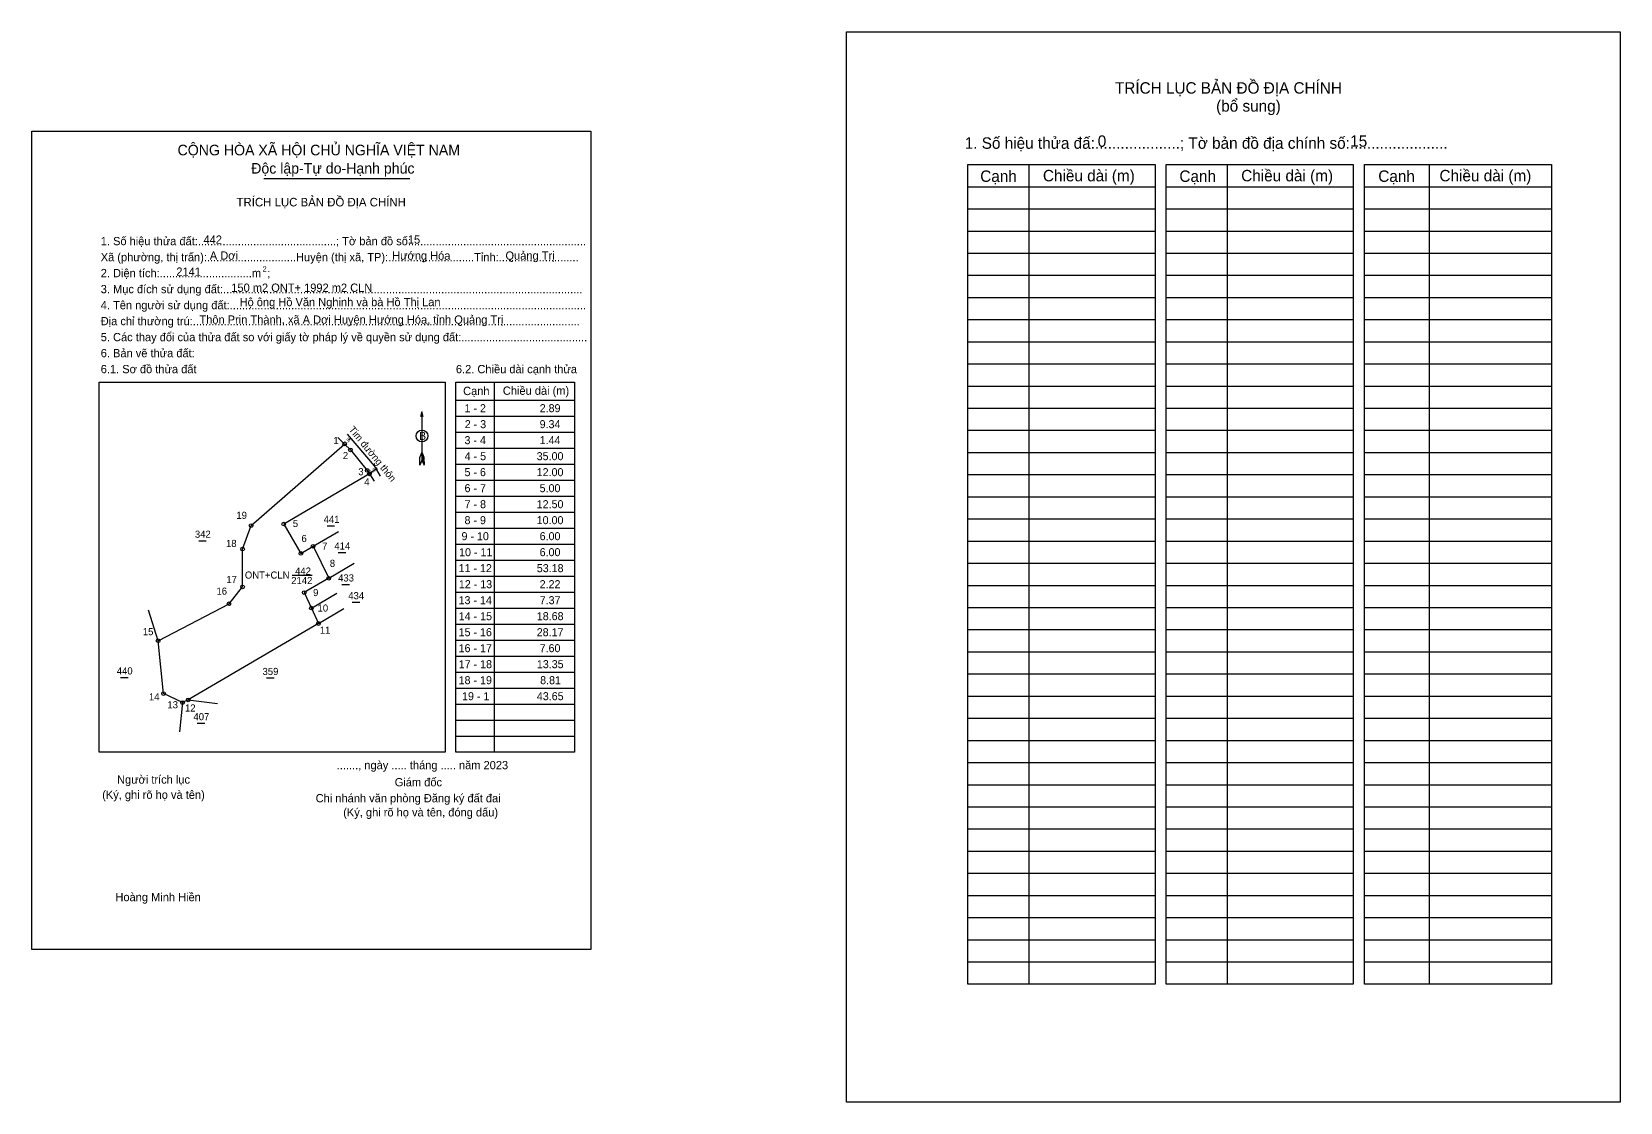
# Model space of a CAD drawing. Extents: x 552112 to 553366, y 1822957 to 1823334.
# Drawn here: x 552112 to 552671, y 1822957 to 1823334 of the extents above; entities that cross this region are included whole.
import ezdxf

# ---------------------------------------------------------------- set-up
doc = ezdxf.new("R2010")
doc.units = 0
for name, color, linetype in [('Level 1', 7, 'Continuous'), ('Level 10', 7, 'Continuous'), ('Level 11', 7, 'Continuous'), ('Level 13', 7, 'Continuous'), ('Level 2', 7, 'Continuous'), ('Level 27', 7, 'Continuous'), ('Level 28', 7, 'Continuous'), ('Level 33', 7, 'Continuous'), ('Level 36', 7, 'Continuous'), ('Level 52', 7, 'Continuous'), ('Level 6', 7, 'Continuous'), ('Level 63', 7, 'Continuous'), ('Level 9', 7, 'Continuous')]:
    doc.layers.add(name, color=color, linetype=linetype)

msp = doc.modelspace()

# ---------------------------------------------------------------- linework, layer by layer
at = {"layer": 'Level 1'}
for p, q in [((552398.71, 1823333.95), (552398.71, 1823333.95)), ((552111.74, 1823298.87), (552111.74, 1823298.87)), ((552463, 1823287.18), (552463, 1822998.51)), ((552532.85, 1823287.18), (552532.85, 1822998.51)), ((552603.99, 1823287.18), (552603.99, 1822998.51)), ((552441.54, 1823279.37), (552507.47, 1823279.37)), ((552511.39, 1823279.37), (552577.31, 1823279.37)), ((552581.24, 1823279.37), (552647.16, 1823279.37)), ((552441.54, 1823271.57), (552507.47, 1823271.57)), ((552511.39, 1823271.57), (552577.31, 1823271.57)), ((552581.24, 1823271.57), (552647.16, 1823271.57)), ((552441.54, 1823263.77), (552507.47, 1823263.77)), ((552511.39, 1823263.77), (552577.31, 1823263.77)), ((552581.24, 1823263.77), (552647.16, 1823263.77)), ((552441.54, 1823255.97), (552507.47, 1823255.97)), ((552511.39, 1823255.97), (552577.31, 1823255.97)), ((552581.24, 1823255.97), (552647.16, 1823255.97)), ((552441.54, 1823248.17), (552507.47, 1823248.17)), ((552511.39, 1823248.17), (552577.31, 1823248.17)), ((552581.24, 1823248.17), (552647.16, 1823248.17)), ((552441.54, 1823240.37), (552507.47, 1823240.37)), ((552511.39, 1823240.37), (552577.31, 1823240.37)), ((552581.24, 1823240.37), (552647.16, 1823240.37)), ((552441.54, 1823232.56), (552507.47, 1823232.56)), ((552511.39, 1823232.56), (552577.31, 1823232.56)), ((552581.24, 1823232.56), (552647.16, 1823232.56)), ((552441.54, 1823224.76), (552507.47, 1823224.76)), ((552511.39, 1823224.76), (552577.31, 1823224.76)), ((552581.24, 1823224.76), (552647.16, 1823224.76)), ((552441.54, 1823216.96), (552507.47, 1823216.96)), ((552511.39, 1823216.96), (552577.31, 1823216.96)), ((552581.24, 1823216.96), (552647.16, 1823216.96)), ((552135.46, 1823210.48), (552135.46, 1823210.48)), ((552274.69, 1823210.48), (552274.69, 1823080.17)), ((552441.54, 1823209.16), (552507.47, 1823209.16)), ((552511.39, 1823209.16), (552577.31, 1823209.16)), ((552581.24, 1823209.16), (552647.16, 1823209.16)), ((552249.19, 1823200.09), (552249.19, 1823183.04)), ((552261.16, 1823204.18), (552302.97, 1823204.18)), ((552441.54, 1823201.36), (552507.47, 1823201.36)), ((552511.39, 1823201.36), (552577.31, 1823201.36)), ((552581.24, 1823201.36), (552647.16, 1823201.36)), ((552261.16, 1823198.54), (552302.97, 1823198.54)), ((552261.16, 1823192.91), (552302.97, 1823192.91)), ((552441.54, 1823193.56), (552507.47, 1823193.56)), ((552511.39, 1823193.56), (552577.31, 1823193.56)), ((552581.24, 1823193.56), (552647.16, 1823193.56)), ((552248.44, 1823181.3), (552248.48, 1823184.12)), ((552249.19, 1823185.85), (552248.48, 1823184.12)), ((552249.19, 1823185.85), (552249.91, 1823184.12)), ((552249.19, 1823185.61), (552249.91, 1823183.86)), ((552249.19, 1823185.37), (552249.91, 1823183.62)), ((552249.19, 1823185.12), (552249.92, 1823183.36)), ((552249.19, 1823184.87), (552249.92, 1823183.11)), ((552249.19, 1823184.62), (552249.92, 1823182.86)), ((552249.19, 1823184.38), (552249.92, 1823182.6)), ((552249.19, 1823184.13), (552249.93, 1823182.35)), ((552249.19, 1823183.89), (552249.93, 1823182.1)), ((552249.19, 1823183.65), (552249.93, 1823181.84)), ((552249.19, 1823183.4), (552249.94, 1823181.6)), ((552249.94, 1823181.3), (552249.91, 1823184.12)), ((552261.16, 1823187.27), (552302.97, 1823187.27)), ((552441.54, 1823185.75), (552507.47, 1823185.75)), ((552511.39, 1823185.75), (552577.31, 1823185.75)), ((552581.24, 1823185.75), (552647.16, 1823185.75)), ((552249.19, 1823183.04), (552248.44, 1823181.3)), ((552249.19, 1823183.04), (552249.94, 1823181.3)), ((552261.16, 1823181.63), (552302.97, 1823181.63)), ((552441.54, 1823177.95), (552507.47, 1823177.95)), ((552511.39, 1823177.95), (552577.31, 1823177.95)), ((552581.24, 1823177.95), (552647.16, 1823177.95)), ((552261.16, 1823176), (552302.97, 1823176)), ((552261.16, 1823170.36), (552302.97, 1823170.36)), ((552441.54, 1823170.15), (552507.47, 1823170.15)), ((552511.39, 1823170.15), (552577.31, 1823170.15)), ((552581.24, 1823170.15), (552647.16, 1823170.15)), ((552261.16, 1823164.72), (552302.97, 1823164.72)), ((552441.54, 1823162.35), (552507.47, 1823162.35)), ((552511.39, 1823162.35), (552577.31, 1823162.35)), ((552581.24, 1823162.35), (552647.16, 1823162.35)), ((552261.16, 1823159.09), (552302.97, 1823159.09)), ((552261.16, 1823153.45), (552302.97, 1823153.45)), ((552441.54, 1823154.55), (552507.47, 1823154.55)), ((552511.39, 1823154.55), (552577.31, 1823154.55)), ((552581.24, 1823154.55), (552647.16, 1823154.55)), ((552261.16, 1823147.81), (552302.97, 1823147.81)), ((552441.54, 1823146.75), (552507.47, 1823146.75)), ((552511.39, 1823146.75), (552577.31, 1823146.75)), ((552581.24, 1823146.75), (552647.16, 1823146.75)), ((552261.16, 1823142.18), (552302.97, 1823142.18)), ((552441.54, 1823138.94), (552507.47, 1823138.94)), ((552511.39, 1823138.94), (552577.31, 1823138.94)), ((552581.24, 1823138.94), (552647.16, 1823138.94)), ((552261.16, 1823136.54), (552302.97, 1823136.54)), ((552261.16, 1823130.9), (552302.97, 1823130.9)), ((552441.54, 1823131.14), (552507.47, 1823131.14)), ((552511.39, 1823131.14), (552577.31, 1823131.14)), ((552581.24, 1823131.14), (552647.16, 1823131.14)), ((552261.16, 1823125.27), (552302.97, 1823125.27)), ((552441.54, 1823123.34), (552507.47, 1823123.34)), ((552511.39, 1823123.34), (552577.31, 1823123.34)), ((552581.24, 1823123.34), (552647.16, 1823123.34)), ((552261.16, 1823119.63), (552302.97, 1823119.63)), ((552261.16, 1823113.99), (552302.97, 1823113.99)), ((552441.54, 1823115.54), (552507.47, 1823115.54)), ((552511.39, 1823115.54), (552577.31, 1823115.54)), ((552581.24, 1823115.54), (552647.16, 1823115.54)), ((552261.16, 1823108.36), (552302.97, 1823108.36)), ((552441.54, 1823107.74), (552507.47, 1823107.74)), ((552511.39, 1823107.74), (552577.31, 1823107.74)), ((552581.24, 1823107.74), (552647.16, 1823107.74)), ((552261.16, 1823102.72), (552302.97, 1823102.72)), ((552441.54, 1823099.94), (552507.47, 1823099.94)), ((552511.39, 1823099.94), (552577.31, 1823099.94)), ((552581.24, 1823099.94), (552647.16, 1823099.94)), ((552261.16, 1823097.08), (552302.97, 1823097.08)), ((552261.16, 1823091.45), (552302.97, 1823091.45)), ((552441.54, 1823092.13), (552507.47, 1823092.13)), ((552511.39, 1823092.13), (552577.31, 1823092.13)), ((552581.24, 1823092.13), (552647.16, 1823092.13)), ((552261.16, 1823085.81), (552302.97, 1823085.81)), ((552441.54, 1823084.33), (552507.47, 1823084.33)), ((552511.39, 1823084.33), (552577.31, 1823084.33)), ((552581.24, 1823084.33), (552647.16, 1823084.33)), ((552257.4, 1823080.17), (552257.4, 1823080.17)), ((552441.54, 1823076.53), (552507.47, 1823076.53)), ((552511.39, 1823076.53), (552577.31, 1823076.53)), ((552581.24, 1823076.53), (552647.16, 1823076.53)), ((552441.54, 1823068.73), (552507.47, 1823068.73)), ((552511.39, 1823068.73), (552577.31, 1823068.73)), ((552581.24, 1823068.73), (552647.16, 1823068.73)), ((552441.54, 1823060.93), (552507.47, 1823060.93)), ((552511.39, 1823060.93), (552577.31, 1823060.93)), ((552581.24, 1823060.93), (552647.16, 1823060.93)), ((552441.54, 1823053.13), (552507.47, 1823053.13)), ((552511.39, 1823053.13), (552577.31, 1823053.13)), ((552581.24, 1823053.13), (552647.16, 1823053.13)), ((552441.54, 1823045.32), (552507.47, 1823045.32)), ((552511.39, 1823045.32), (552577.31, 1823045.32)), ((552581.24, 1823045.32), (552647.16, 1823045.32)), ((552441.54, 1823037.52), (552507.47, 1823037.52)), ((552511.39, 1823037.52), (552577.31, 1823037.52)), ((552581.24, 1823037.52), (552647.16, 1823037.52)), ((552441.54, 1823029.72), (552507.47, 1823029.72)), ((552511.39, 1823029.72), (552577.31, 1823029.72)), ((552581.24, 1823029.72), (552647.16, 1823029.72)), ((552441.54, 1823021.92), (552507.47, 1823021.92)), ((552511.39, 1823021.92), (552577.31, 1823021.92)), ((552581.24, 1823021.92), (552647.16, 1823021.92)), ((552308.72, 1823010.71), (552308.72, 1823010.71)), ((552441.54, 1823014.12), (552507.47, 1823014.12)), ((552511.39, 1823014.12), (552577.31, 1823014.12)), ((552581.24, 1823014.12), (552647.16, 1823014.12)), ((552441.54, 1823006.31), (552507.47, 1823006.31)), ((552511.39, 1823006.31), (552577.31, 1823006.31)), ((552581.24, 1823006.31), (552647.16, 1823006.31)), ((552671.34, 1822956.87), (552671.34, 1822956.87))]:
    msp.add_line(p, q, dxfattribs=at)
for points in [[(552441.54, 1823287.18), (552507.47, 1823287.18), (552507.47, 1822998.51), (552441.54, 1822998.51)], [(552511.39, 1823287.18), (552577.31, 1823287.18), (552577.31, 1822998.51), (552511.39, 1822998.51)], [(552581.24, 1823287.18), (552647.16, 1823287.18), (552647.16, 1822998.51), (552581.24, 1822998.51)], [(552135.46, 1823210.48), (552257.4, 1823210.48), (552257.4, 1823080.17), (552135.46, 1823080.17)], [(552261.16, 1823210.48), (552302.97, 1823210.48), (552302.97, 1823080.17), (552261.16, 1823080.17)]]:
    msp.add_lwpolyline(points, close=True, dxfattribs=at)
msp.add_lwpolyline([(552249.68, 1823198.27), (552249.19, 1823200.09), (552248.7, 1823198.27)], dxfattribs=at)
msp.add_circle((552249.19, 1823191.56), 2.08, dxfattribs=at)
at = {"layer": 'Level 10'}
msp.add_lwpolyline([(552207.74, 1823136.41), (552210.24, 1823130.96), (552212.73, 1823125.51), (552166.86, 1823098.61), (552164.85, 1823097.67), (552158.2, 1823100.84), (552156.26, 1823119.42), (552181.23, 1823132.45), (552185.99, 1823138.38), (552186.02, 1823151.73), (552189.03, 1823160.01), (552221.94, 1823188.69), (552224, 1823186.66), (552229.91, 1823179.43), (552230.69, 1823178.22), (552200.49, 1823160.53), (552206.56, 1823150.17), (552210.87, 1823152.7), (552216.36, 1823141.47)], close=True, dxfattribs=at)
at = {"layer": 'Level 11'}
for centre in [(552221.94, 1823188.69), (552224, 1823186.66), (552229.91, 1823179.43), (552230.69, 1823178.22), (552200.49, 1823160.53), (552189.03, 1823160.01), (552186.02, 1823151.73), (552206.56, 1823150.17), (552210.87, 1823152.7), (552185.99, 1823138.38), (552216.36, 1823141.47), (552181.23, 1823132.45), (552207.74, 1823136.41), (552207.74, 1823136.41), (552210.24, 1823130.96), (552212.73, 1823125.51), (552156.26, 1823119.42), (552158.2, 1823100.84), (552166.86, 1823098.61), (552164.85, 1823097.67)]:
    msp.add_circle(centre, 0.65, dxfattribs=at)
at = {"layer": 'Level 13'}
for p, q in [((552193.48, 1823282.21), (552244.9, 1823282.21)), ((552233.08, 1823179.84), (552230.66, 1823178.27))]:
    msp.add_line(p, q, dxfattribs=at)
at = {"layer": 'Level 2'}
for points in [[(552398.71, 1823333.95), (552671.34, 1823333.95), (552671.34, 1822956.87), (552398.71, 1822956.87)], [(552111.74, 1823298.88), (552308.72, 1823298.88), (552308.72, 1823010.71), (552111.74, 1823010.71)]]:
    msp.add_lwpolyline(points, close=True, dxfattribs=at)
at = {"layer": 'Level 27'}
for p, q in [((552221.94, 1823188.69), (552219.53, 1823191.06)), ((552230.69, 1823178.22), (552232.36, 1823175.65)), ((552210.87, 1823152.7), (552219.84, 1823157.96)), ((552216.36, 1823141.47), (552225.33, 1823146.74)), ((552210.24, 1823130.96), (552219.21, 1823136.23)), ((552212.73, 1823125.51), (552221.7, 1823130.77)), ((552164.85, 1823097.67), (552163.81, 1823087.32)), ((552166.86, 1823098.61), (552177.18, 1823097.29))]:
    msp.add_line(p, q, dxfattribs=at)
at = {"layer": 'Level 28'}
msp.add_lwpolyline([(552222.89, 1823192.2), (552232.36, 1823181.08), (552234.49, 1823177.4)], dxfattribs=at)
at = {"layer": 'Level 33'}
msp.add_line((552156.26, 1823119.42), (552152.89, 1823130.18), dxfattribs=at)
at = {"layer": 'Level 36'}
msp.add_line((552224.05, 1823190.83), (552223.29, 1823190.06), dxfattribs=at)
at = {"layer": 'Level 63'}
for p, q in [((552215.76, 1823159.91), (552218.45, 1823159.91)), ((552170.55, 1823154.67), (552173.24, 1823154.67)), ((552219.73, 1823150.53), (552222.41, 1823150.53)), ((552220.94, 1823139.27), (552223.62, 1823139.27)), ((552224.61, 1823133.01), (552227.31, 1823133.01)), ((552143.06, 1823106.51), (552145.74, 1823106.51)), ((552194.39, 1823106.33), (552197.08, 1823106.33)), ((552170.06, 1823090.39), (552172.75, 1823090.39))]:
    msp.add_line(p, q, dxfattribs=at)
at = {"layer": 'Level 9'}
msp.add_line((552203.44, 1823142.58), (552210.56, 1823142.58), dxfattribs=at)

# ---------------------------------------------------------------- texts
at = {"layer": 'Level 1'}
for s, height, p in [('TRÍCH LỤC BẢN ĐỒ ĐỊA CHÍNH', 4.0309, (552493.34, 1823312.15)), ('(bổ sung)', 4.031, (552528.98, 1823305.81)), ('1. Số hiệu thửa đấ:....................; Tờ bản đồ địa chính số:.......................', 4.0309, (552440.42, 1823292.73)), ('Cạnh', 4.031, (552445.88, 1823281.07)), ('Chiều dài (m)', 4.0309, (552467.97, 1823281.26)), ('Cạnh', 4.031, (552516.05, 1823281.07)), ('Chiều dài (m)', 4.0309, (552537.82, 1823281.26)), ('Cạnh', 4.031, (552586.11, 1823281.07)), ('Chiều dài (m)', 4.0309, (552607.67, 1823281.26)), ('TRÍCH LỤC BẢN ĐỒ ĐỊA CHÍNH', 3.0064, (552183.88, 1823272.43)), ('1. Số hiệu thửa đất:.............................................; Tờ bản đồ số:.........................................................', 2.91231, (552136.04, 1823258.76)), ('Xã (phường, thị trấn):.............................Huyện (thị xã, TP):............................Tỉnh:..........................', 2.91231, (552136.04, 1823253.12)), ('2. Diện tích:..............................m  ;', 2.9123, (552136.04, 1823247.49)), ('2', 1.88, (552193.06, 1823249.46)), ('3. Mục đích sử dụng đất:.....................................................................................................................', 2.91231, (552136.04, 1823241.85)), ('4. Tên người sử dụng đất:....................................................................................................................', 2.91231, (552136.04, 1823236.21)), ('Địa chỉ thường trú:..............................................................................................................................', 2.91231, (552136.04, 1823230.58)), ('5. Các thay đổi của thửa đất so với giấy tờ pháp lý về quyền sử dụng đất:.........................................', 2.91231, (552136.04, 1823224.94)), ('6. Bản vẽ thửa đất:', 2.9123, (552136.04, 1823219.3)), ('6.1. Sơ đồ thửa đất', 2.9123, (552136.04, 1823213.67)), ('6.2. Chiều dài cạnh thửa', 2.9123, (552261.16, 1823213.67)), ('Cạnh', 2.912, (552263.7, 1823205.97)), ('Chiều dài (m)', 2.9123, (552277.7, 1823206.07)), ('B', 2.82, (552248.15, 1823190.19)), ('......., ngày ..... tháng ..... năm 2023', 2.9123, (552219.17, 1823074.17)), ('Người trích lục', 2.9123, (552141.78, 1823069.09)), ('Giám đốc', 2.912, (552239.62, 1823068.15)), ('(Ký, ghi rõ họ và tên)', 2.9123, (552136.55, 1823063.74)), ('Chi nhánh văn phòng Đăng ký đất đai', 2.9123, (552211.76, 1823062.52)), ('(Ký, ghi rõ họ và tên, đóng dấu)', 2.9123, (552221.46, 1823057.54)), ('Hoàng Minh Hiền', 2.9123, (552141.22, 1823027.68))]:
    msp.add_text(s, height=height, dxfattribs=at).set_placement(p)
at = {"layer": 'Level 13'}
for s, height, p in [('CỘNG HÒA XÃ HỘI CHỦ NGHĨA VIỆT NAM', 3.7202, (552163.11, 1823290.43)), ('Độc lập-Tự do-Hạnh phúc', 3.7202, (552189.05, 1823283.99)), ('442', 2.5, (552204.52, 1823142.73)), ('ONT+CLN', 2.5, (552186.83, 1823141.33)), ('2142', 2.5, (552203.16, 1823139.4))]:
    msp.add_text(s, height=height, dxfattribs=at).set_placement(p)
at = {"layer": 'Level 36'}
for s, rotation, p in [('3.01', 45.4044, (552222.33, 1823188.35)), ('2.88', 29.2132, (552230.98, 1823178.11))]:
    msp.add_text(s, height=1.25, rotation=rotation, dxfattribs=at).set_placement(p)
for s, p in [('441', (552214.56, 1823160.95)), ('342', (552169.21, 1823155.71)), ('414', (552218.36, 1823151.57)), ('433', (552219.67, 1823140.31)), ('434', (552223.25, 1823134.05)), ('440', (552141.7, 1823107.55)), ('359', (552193.04, 1823107.37)), ('407', (552168.71, 1823091.43))]:
    msp.add_text(s, height=2.5, dxfattribs=at).set_placement(p)
at = {"layer": 'Level 52'}
for s, p in [('1 - 2', (552264.2, 1823199.95)), ('2.89', (552290.68, 1823199.95)), ('2 - 3', (552264.28, 1823194.32)), ('9.34', (552290.66, 1823194.32)), ('3 - 4', (552264.18, 1823188.68)), ('1.44', (552290.66, 1823188.68)), ('4 - 5', (552264.25, 1823183.04)), ('35.00', (552289.62, 1823183.04)), ('5 - 6', (552264.19, 1823177.41)), ('12.00', (552289.62, 1823177.41)), ('6 - 7', (552264.2, 1823171.77)), ('5.00', (552290.66, 1823171.77)), ('7 - 8', (552264.23, 1823166.13)), ('12.50', (552289.62, 1823166.13)), ('8 - 9', (552264.2, 1823160.5)), ('10.00', (552289.62, 1823160.5)), ('9 - 10', (552263.14, 1823154.86)), ('6.00', (552290.66, 1823154.86)), ('10 - 11', (552262.28, 1823149.22)), ('6.00', (552290.66, 1823149.22)), ('11 - 12', (552262.11, 1823143.59)), ('53.18', (552289.66, 1823143.59)), ('12 - 13', (552262.2, 1823137.95)), ('2.22', (552290.67, 1823137.95)), ('13 - 14', (552262.1, 1823132.31)), ('7.37', (552290.68, 1823132.31)), ('14 - 15', (552262.16, 1823126.68)), ('18.68', (552289.66, 1823126.68)), ('15 - 16', (552262.11, 1823121.04)), ('28.17', (552289.64, 1823121.04)), ('16 - 17', (552262.12, 1823115.4)), ('7.60', (552290.66, 1823115.4)), ('17 - 18', (552262.15, 1823109.77)), ('13.35', (552289.68, 1823109.77)), ('18 - 19', (552262.12, 1823104.13)), ('8.81', (552290.84, 1823104.13)), ('19 - 1', (552263.32, 1823098.49)), ('43.65', (552289.68, 1823098.49))]:
    msp.add_text(s, height=2.818, dxfattribs=at).set_placement(p)
at = {"layer": 'Level 6'}
for s, height, p in [('0', 4.03, (552487.28, 1823293.43)), ('15', 4.031, (552576.23, 1823293.46)), ('442', 2.912, (552172.24, 1823259.28)), ('15', 2.912, (552244.24, 1823259.31)), ('A Dơi', 2.912, (552174.47, 1823253.68)), ('Hướng Hóa', 2.912, (552238.7, 1823253.64)), ('Quảng Trị', 2.912, (552278.63, 1823253.66)), ('2141', 2.912, (552162.67, 1823248)), ('150 m2 ONT+ 1992 m2 CLN', 2.9123, (552182.03, 1823242.34)), ('Hộ ông Hồ Văn Nghinh và bà Hồ Thị Lan', 2.9123, (552184.96, 1823237.28)), ('Thôn Prin Thành, xã A Dơi Huyện Hướng Hóa, tỉnh Quảng Trị', 2.9123, (552170.81, 1823231.11))]:
    msp.add_text(s, height=height, dxfattribs=at).set_placement(p)
at = {"layer": 'Level 63'}
msp.add_text('Tim đường thôn', height=2.5, rotation=309.2635, dxfattribs=at).set_placement((552223.25, 1823193.74))
at = {"layer": 'Level 9'}
for s, p in [('1', (552217.99, 1823188.7)), ('2', (552221.34, 1823183.44)), ('3', (552226.78, 1823177.75)), ('4', (552228.87, 1823174.17)), ('19', (552183.83, 1823162.36)), ('5', (552203.71, 1823159.48)), ('6', (552206.76, 1823154.2)), ('18', (552180.18, 1823152.46)), ('7', (552214.01, 1823151.5)), ('8', (552216.74, 1823145.45)), ('17', (552180.3, 1823139.76)), ('16', (552176.81, 1823135.67)), ('9', (552210.86, 1823135.16)), ('10', (552212.43, 1823129.71)), ('15', (552150.87, 1823121.39)), ('11', (552213.21, 1823121.92)), ('14', (552153.02, 1823098.44)), ('13', (552159.53, 1823095.63)), ('12', (552165.73, 1823094.5))]:
    msp.add_text(s, height=2.5, dxfattribs=at).set_placement(p)

doc.saveas('drawing.dxf')
